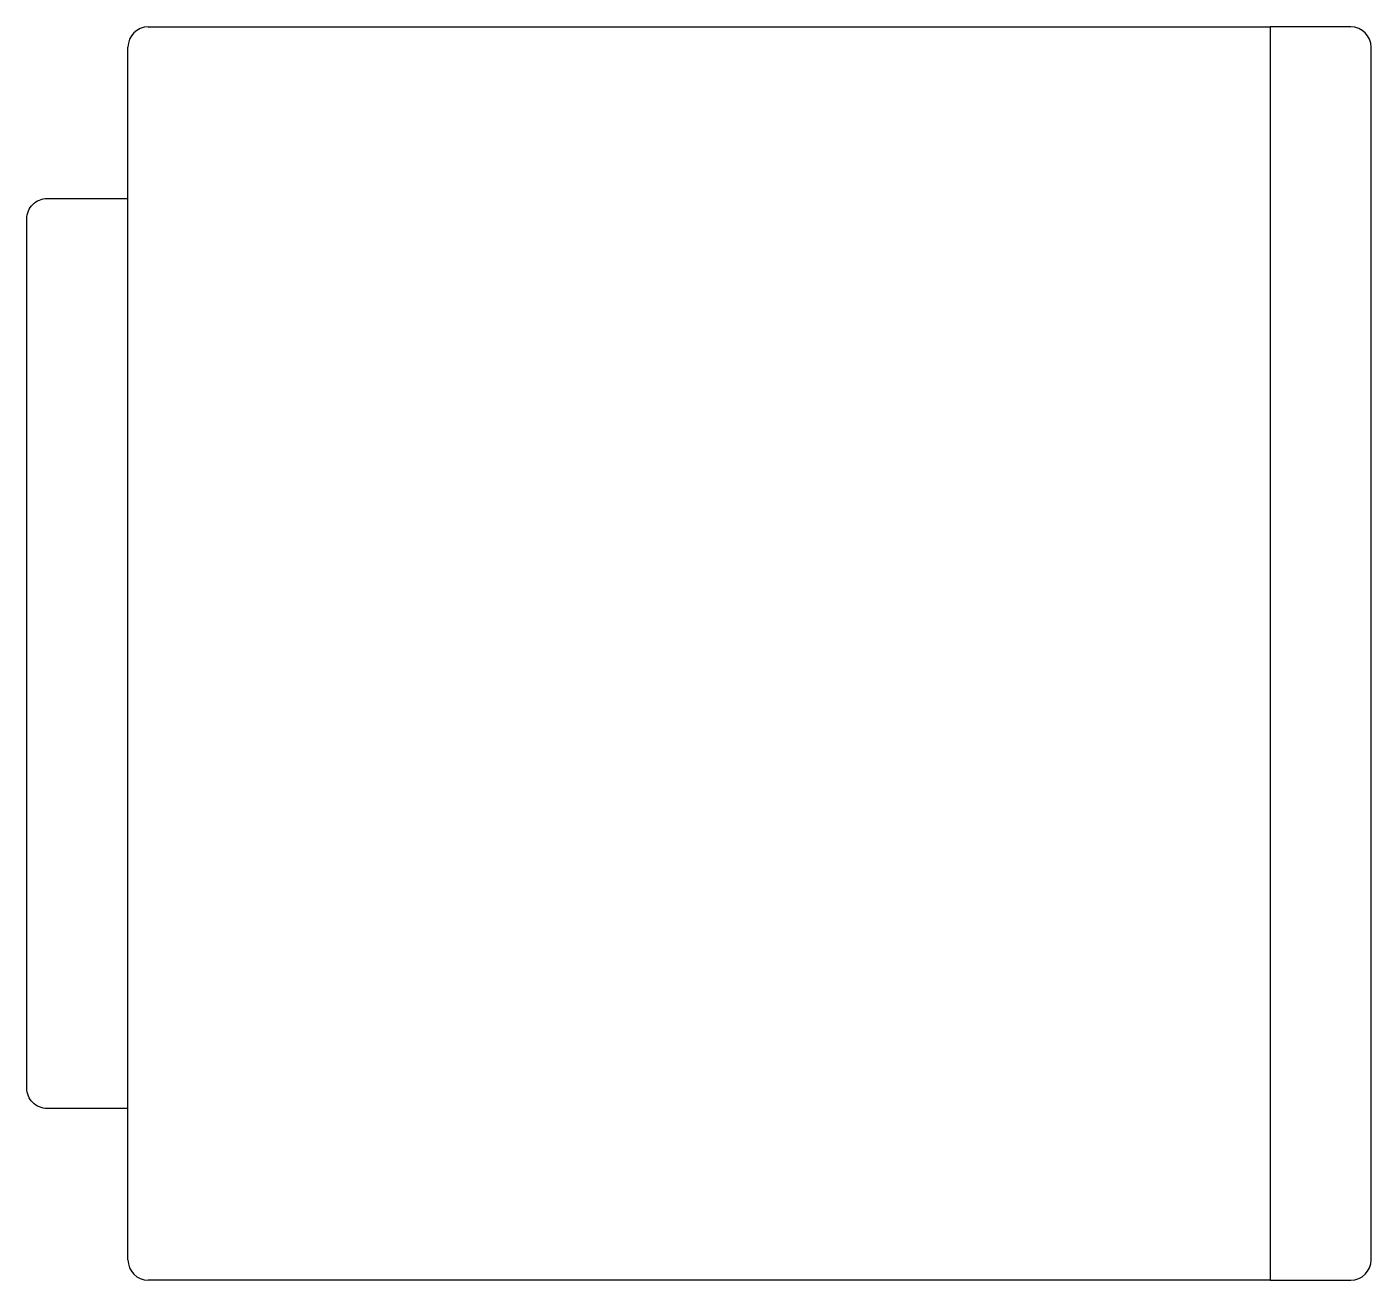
# Model space of a CAD drawing. Header units: millimetres. Extents: x -3070.187 to -3069.522, y 2858.046 to 2858.666.
import ezdxf

# ---------------------------------------------------------------- set-up
doc = ezdxf.new("R2010")
doc.units = ezdxf.units.MM
doc.header["$LTSCALE"] = 10
doc.layers.add('cozinha_freezers', color=2, linetype='Continuous')

msp = doc.modelspace()

# ---------------------------------------------------------------- linework, layer by layer
at = {"layer": 'cozinha_freezers'}
for p, q in [((-3070.12668, 2858.6663), (-3069.57168, 2858.6663)), ((-3069.57168, 2858.6663), (-3069.57168, 2858.0463)), ((-3069.57168, 2858.6663), (-3069.57168, 2858.0463)), ((-3069.53168, 2858.6663), (-3069.57168, 2858.6663)), ((-3070.13668, 2858.0563), (-3070.13668, 2858.6563)), ((-3069.52168, 2858.0563), (-3069.52168, 2858.6563)), ((-3069.57168, 2858.0463), (-3070.12668, 2858.0463)), ((-3069.57168, 2858.0463), (-3069.53168, 2858.0463))]:
    msp.add_line(p, q, dxfattribs=at)
msp.add_lwpolyline([(-3070.13668, 2858.1312), (-3070.17668, 2858.1312, -0.414214), (-3070.18668, 2858.1412), (-3070.18668, 2858.5714, -0.414214), (-3070.17668, 2858.5814), (-3070.13668, 2858.5814)], format="xyb", dxfattribs=at)
for centre, start, end in [((-3070.12668, 2858.6563), 90, 180), ((-3069.53168, 2858.6563), 0, 90), ((-3070.12668, 2858.0563), 180, 270), ((-3069.53168, 2858.0563), 270, 0)]:
    msp.add_arc(centre, 0.01, start, end, dxfattribs=at)

doc.saveas('drawing.dxf')
